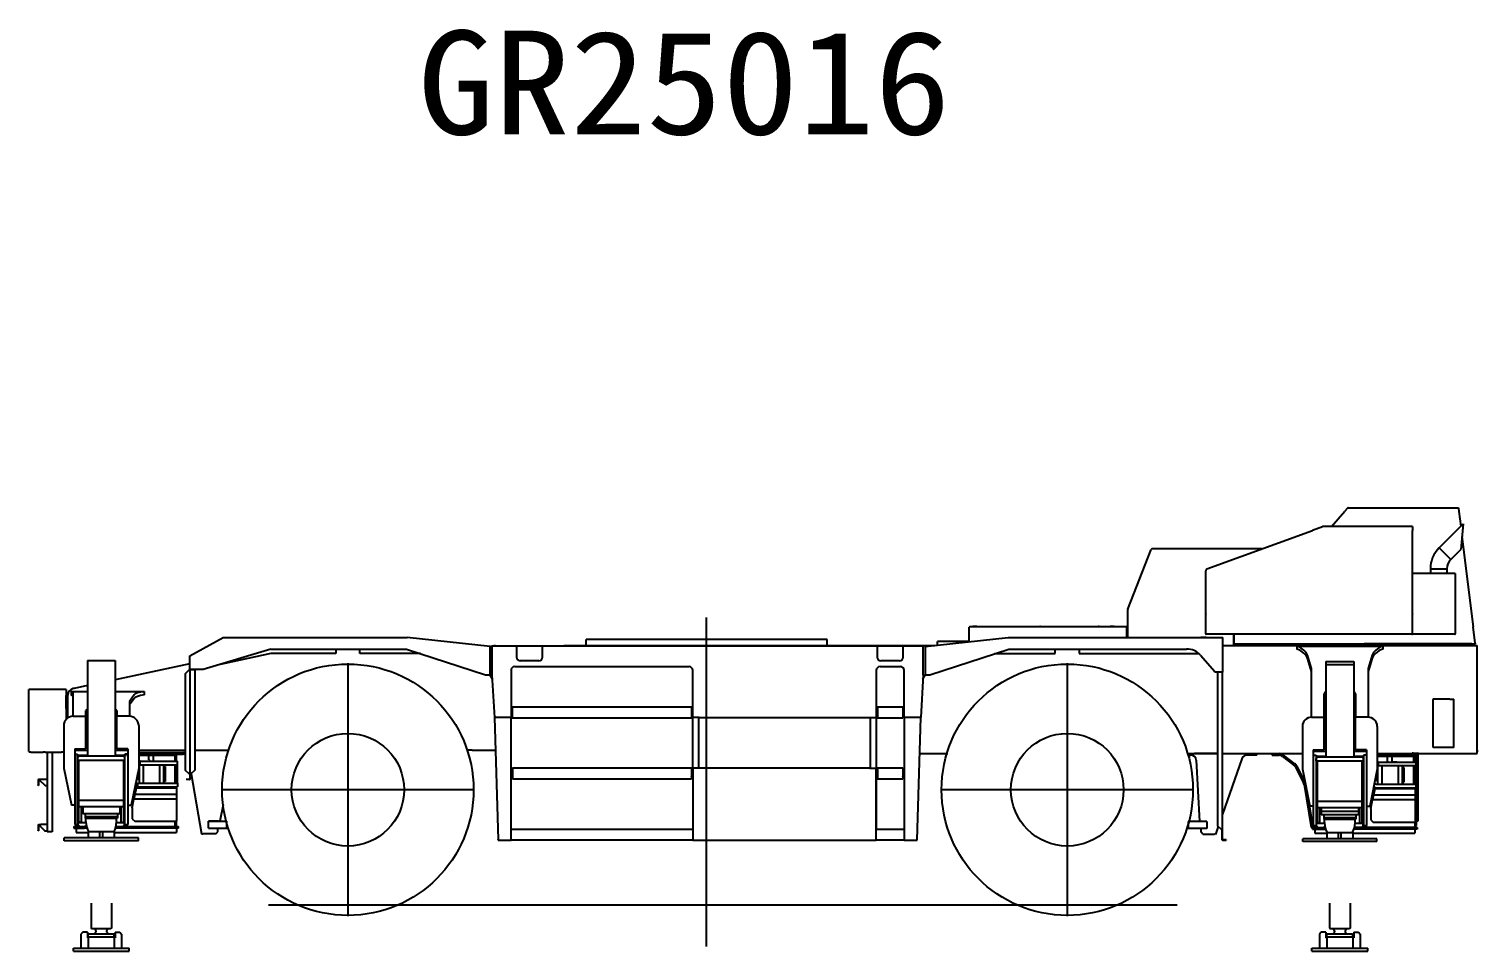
# Model space of a CAD drawing. Extents: x -31701 to 37626, y -27136 to 32271.
# Drawn here: x -28661 to -20851, y -27007 to -22034 of the extents above; entities that cross this region are included whole.
import ezdxf

# ---------------------------------------------------------------- set-up
doc = ezdxf.new("R2010")
doc.units = 0
doc.header["$PDMODE"] = 35
doc.layers.get('0').update_dxf_attribs({"linetype": 'CONTINUOUS'})

msp = doc.modelspace()

# ---------------------------------------------------------------- linework, layer by layer
at = {"color": 104, "linetype": 'Continuous'}
for p, q in [((-21636.63, -24717.31), (-21563.88, -24634.85)), ((-21549.65, -24618.73), (-21563.88, -24634.85)), ((-21546.44, -24617.51), (-21546.95, -24617.51)), ((-21545.82, -24617.51), (-21546.44, -24617.51)), ((-21546.44, -24617.51), (-20951.08, -24617.51)), ((-21545.82, -24617.51), (-20954.01, -24617.51)), ((-20954.01, -24617.51), (-20953.99, -24617.51)), ((-20951.08, -24617.51), (-20951.08, -24619.11)), ((-20951.08, -24619.11), (-20950.88, -24619.11)), ((-20950.88, -24619.11), (-20948.84, -24635.77)), ((-20948.84, -24635.77), (-20938.97, -24716.11)), ((-22307.28, -24946.51), (-21738.88, -24738.91)), ((-21683.85, -24718.81), (-21738.88, -24738.91)), ((-21683.85, -24718.81), (-21683.85, -24717.31)), ((-21198.85, -24717.31), (-21683.85, -24717.31)), ((-21198.85, -24717.31), (-21198.85, -24738.91)), ((-21198.85, -25295.91), (-21198.85, -24738.91)), ((-21055.77, -24832.91), (-20926.31, -24703.45)), ((-20926.31, -24703.45), (-20938.39, -24841.54)), ((-21055.77, -24832.91), (-20992.77, -24895.92)), ((-21055.77, -24832.91), (-20992.77, -24895.92)), ((-20932.22, -24771.07), (-20872.35, -25258.71)), ((-22734.2, -25162.87), (-22607.54, -24840.79)), ((-22011.58, -24838.51), (-22604.19, -24838.51)), ((-20992.77, -24895.92), (-20938.39, -24841.54)), ((-22313.85, -25188.27), (-22313.85, -24955.9)), ((-20968.85, -24970.71), (-21198.85, -24970.71)), ((-21102.3, -24945.24), (-21013.2, -24945.24)), ((-21102.3, -24945.24), (-21102.3, -24970.71)), ((-21102.3, -24945.24), (-21057.75, -24945.24)), ((-21057.75, -24945.24), (-21013.2, -24945.24)), ((-21013.2, -24945.24), (-21013.2, -24970.71)), ((-20968.85, -24970.71), (-20968.85, -24972.31)), ((-20968.85, -24972.31), (-20967.6, -24972.31)), ((-20967.25, -24972.31), (-20967.6, -24972.31)), ((-20967.25, -25295.31), (-20967.25, -24972.31)), ((-25005.85, -26982.46), (-25005.85, -25208.65)), ((-22734.45, -25258.98), (-22734.45, -25164.19)), ((-22313.85, -25188.27), (-22313.85, -25190.35)), ((-22313.85, -25238.4), (-22313.85, -25190.35)), ((-21198.85, -25188.27), (-21198.85, -25190.35)), ((-21198.85, -25238.4), (-21198.85, -25190.35)), ((-23589.45, -25338.72), (-23589.45, -25261.11)), ((-23585.85, -25257.51), (-22739.25, -25257.51)), ((-23558.85, -25257.51), (-23569.35, -25257.51)), ((-23548.35, -25257.51), (-23558.85, -25257.51)), ((-23204.45, -25257.51), (-23209.45, -25257.51)), ((-23204.45, -25257.51), (-22894.45, -25257.51)), ((-22889.45, -25257.51), (-22894.45, -25257.51)), ((-22818.85, -25257.51), (-22829.35, -25257.51)), ((-22808.35, -25257.51), (-22818.85, -25257.51)), ((-22739.25, -25315.81), (-22739.25, -25257.51)), ((-22739.25, -25269.11), (-22736.45, -25269.11)), ((-22734.45, -25315.81), (-22734.45, -25258.98)), ((-22313.85, -25238.4), (-22313.85, -25239.55)), ((-22313.85, -25295.91), (-22313.85, -25239.55)), ((-21201.85, -25298.91), (-22310.85, -25298.91)), ((-22162.85, -25349.11), (-22162.85, -25298.91)), ((-22162.85, -25298.91), (-22162.85, -25347.11)), ((-20970.85, -25298.91), (-21201.83, -25298.91)), ((-21198.85, -25238.4), (-21198.85, -25239.55)), ((-20970.85, -25298.91), (-20970.78, -25298.91)), ((-20872.35, -25258.71), (-20872.28, -25259.26)), ((-20861.49, -25347.11), (-20872.28, -25259.26)), ((-27793.15, -25414.65), (-27613.44, -25315.81)), ((-27356.85, -25378.11), (-27720.85, -25488.11)), ((-27613.44, -25315.81), (-26621.72, -25315.81)), ((-27356.85, -25378.11), (-26624.85, -25378.11)), ((-27005.85, -25378.11), (-27005.85, -25403.11)), ((-26875.85, -25403.11), (-26875.85, -25378.11)), ((-26624.85, -25378.11), (-26198.85, -25517.11)), ((-26173.85, -25364.79), (-26621.72, -25315.81)), ((-26173.72, -25364.81), (-26173.85, -25364.79)), ((-26173.85, -25517.11), (-26173.85, -25364.79)), ((-26173.72, -25364.81), (-26168.85, -25364.81)), ((-26168.85, -25363.21), (-26163.85, -25363.21)), ((-26168.85, -25363.21), (-26168.85, -25364.81)), ((-26163.85, -25365.21), (-26163.85, -25361.61)), ((-26163.85, -25361.61), (-23837.85, -25361.61)), ((-26163.85, -25365.21), (-26163.85, -25518.21)), ((-26143.85, -25361.61), (-26154.35, -25361.61)), ((-26082.85, -25360.11), (-26082.85, -25361.61)), ((-26082.85, -25360.11), (-25782.85, -25360.11)), ((-26030.85, -25365.21), (-26030.85, -25361.61)), ((-26030.85, -25365.21), (-26030.85, -25421.61)), ((-25890.85, -25361.61), (-25890.85, -25365.21)), ((-25890.85, -25421.61), (-25890.85, -25365.21)), ((-25782.85, -25361.61), (-25782.85, -25360.11)), ((-25775.85, -25361.61), (-25775.85, -25359.11)), ((-25775.85, -25359.11), (-23775.86, -25359.11)), ((-25663.85, -25361.61), (-25674.35, -25361.61)), ((-25653.35, -25361.61), (-25663.85, -25361.61)), ((-25655.85, -25359.11), (-25655.85, -25326.11)), ((-24355.85, -25326.11), (-25655.85, -25326.11)), ((-25169.85, -25361.61), (-25180.35, -25361.61)), ((-25002.49, -25359.11), (-25009.3, -25359.11)), ((-24701.85, -25361.61), (-24712.35, -25361.61)), ((-24691.35, -25361.61), (-24701.85, -25361.61)), ((-24355.85, -25359.11), (-24355.85, -25326.11)), ((-24085.85, -25365.21), (-24085.85, -25361.61)), ((-24085.85, -25365.21), (-24085.85, -25421.61)), ((-23945.85, -25361.61), (-23945.85, -25365.21)), ((-23945.85, -25421.61), (-23945.85, -25365.21)), ((-23857.85, -25361.61), (-23868.35, -25361.61)), ((-23847.35, -25361.61), (-23857.85, -25361.61)), ((-23837.85, -25361.61), (-23837.85, -25365.21)), ((-23837.85, -25518.21), (-23837.85, -25365.21)), ((-23827.97, -25364.81), (-23379.97, -25315.81)), ((-23827.97, -25364.81), (-23827.97, -25517.11)), ((-23802.97, -25517.11), (-23376.85, -25378.11)), ((-23760.85, -25357.47), (-23760.85, -25337.11)), ((-23589.45, -25337.11), (-23760.85, -25337.11)), ((-23589.45, -25337.11), (-23755.85, -25337.11)), ((-23379.97, -25315.81), (-22222.55, -25315.81)), ((-23376.85, -25378.11), (-22417.16, -25378.11)), ((-23125.85, -25403.11), (-23125.85, -25378.11)), ((-22995.85, -25378.11), (-22995.85, -25403.11)), ((-22311.85, -25315.81), (-22339.85, -25315.81)), ((-22222.55, -25503.11), (-22222.55, -25315.81)), ((-22222.55, -25359.11), (-20850.85, -25359.11)), ((-22162.85, -25350.71), (-22162.85, -25347.11)), ((-22162.85, -25359.11), (-22162.85, -25350.71)), ((-22162.85, -25350.71), (-20862.99, -25350.71)), ((-20879.62, -25350.71), (-21458.85, -25350.71)), ((-20879.62, -25350.71), (-20864.62, -25350.71)), ((-20879.62, -25359.11), (-20879.62, -25350.71)), ((-20864.62, -25350.71), (-20864.62, -25359.11)), ((-20861.49, -25347.11), (-20861.25, -25349.11)), ((-20861.25, -25349.11), (-20861.25, -25350.23)), ((-20850.85, -25373.11), (-20850.85, -25359.11)), ((-20850.85, -25375.11), (-20850.85, -25373.11)), ((-20850.85, -25923.33), (-20850.85, -25375.11)), ((-27793.15, -25458.48), (-28195.85, -25543.56)), ((-27793.15, -25491.11), (-27793.15, -25414.65)), ((-27356.15, -25403.11), (-27646.45, -25465.62)), ((-27005.85, -25403.11), (-27356.15, -25403.11)), ((-26940.85, -25455.11), (-26940.85, -26819.11)), ((-26548.23, -25403.11), (-26875.85, -25403.11)), ((-25910.85, -25441.61), (-26010.85, -25441.61)), ((-23965.85, -25441.61), (-24065.85, -25441.61)), ((-23453.49, -25403.11), (-23125.85, -25403.11)), ((-23060.85, -25455.11), (-23060.85, -26819.11)), ((-22995.85, -25403.11), (-22418.6, -25403.11)), ((-22418.6, -25403.11), (-22351.01, -25403.11)), ((-22341.98, -25412.17), (-22264.85, -25500.11)), ((-27817.45, -25511.11), (-27797.45, -25491.11)), ((-27817.45, -25511.11), (-27817.45, -26031.11)), ((-27793.15, -25491.11), (-27797.45, -25491.11)), ((-27720.85, -25488.11), (-27793.15, -25488.11)), ((-27792.45, -25492.71), (-27792.45, -26058.11)), ((-27765.85, -25490.41), (-27791.47, -25490.41)), ((-27765.85, -25490.41), (-27765.85, -26031.11)), ((-26198.85, -25517.11), (-26173.85, -25517.11)), ((-26174.37, -25517.11), (-26162.68, -25538.91)), ((-26163.85, -25518.21), (-26150.85, -25748.21)), ((-26060.85, -25493.21), (-26060.85, -25748.21)), ((-26040.85, -25473.21), (-25100.85, -25473.21)), ((-25080.85, -25746.21), (-25080.85, -25493.21)), ((-24090.85, -25493.19), (-24090.85, -25493.21)), ((-24090.85, -25493.21), (-24090.85, -25746.21)), ((-24070.85, -25473.21), (-23960.85, -25473.21)), ((-23940.85, -25748.21), (-23940.85, -25493.21)), ((-23837.85, -25518.21), (-23850.85, -25748.21)), ((-23839.01, -25538.79), (-23827.39, -25517.11)), ((-23827.97, -25517.11), (-23802.97, -25517.11)), ((-22264.85, -25502.41), (-22264.85, -25500.11)), ((-22264.85, -25502.41), (-22264.85, -25503.11)), ((-22254.85, -25503.11), (-22264.85, -25503.11)), ((-22249.85, -25503.11), (-22254.85, -25503.11)), ((-22249.85, -25503.11), (-22249.85, -26331.31)), ((-22222.55, -25503.11), (-22249.85, -25503.11)), ((-22223.25, -26354.71), (-22223.25, -25503.11)), ((-28660.75, -25597.71), (-28660.75, -25595.71)), ((-28652.11, -25595.71), (-28660.75, -25595.71)), ((-28660.75, -25930.51), (-28660.75, -25597.71)), ((-28586.51, -25595.71), (-28652.11, -25595.71)), ((-28573.55, -25595.71), (-28586.51, -25595.71)), ((-28484.35, -25595.71), (-28573.55, -25595.71)), ((-28481.36, -25595.71), (-28484.35, -25595.71)), ((-28481.19, -25595.71), (-28481.36, -25595.71)), ((-28479.28, -25595.71), (-28481.19, -25595.71)), ((-28460.75, -25595.71), (-28479.28, -25595.71)), ((-28460.75, -25595.71), (-28460.75, -25629.11)), ((-28416.85, -25590.25), (-28421.5, -25591.23)), ((-28345.85, -25575.25), (-28416.85, -25590.25)), ((-28460.75, -25634.11), (-28460.75, -25629.11)), ((-28460.75, -25694.11), (-28460.75, -25634.11)), ((-28460.75, -25699.11), (-28460.75, -25694.11)), ((-28450.85, -25749.68), (-28450.85, -25627.43)), ((-26053.85, -25695.21), (-26053.85, -25689.21)), ((-26053.85, -25689.21), (-25087.85, -25689.21)), ((-25087.85, -25695.21), (-25087.85, -25689.21)), ((-24083.85, -25695.21), (-24083.85, -25689.21)), ((-24083.85, -25689.21), (-23947.85, -25689.21)), ((-23947.85, -25695.21), (-23947.85, -25689.21)), ((-21087.45, -25908.51), (-21087.45, -25650.51)), ((-20997.45, -25648.51), (-21085.45, -25648.51)), ((-20997.45, -25648.51), (-20989.29, -25648.51)), ((-20989.29, -25648.51), (-20975.85, -25648.51)), ((-20975.85, -25650.51), (-20975.85, -25648.51)), ((-20975.85, -25906.51), (-20975.85, -25650.51)), ((-28460.75, -25699.11), (-28460.75, -25758.49)), ((-26150.85, -25748.21), (-26130.96, -26406.31)), ((-26060.85, -25748.21), (-26150.85, -25748.21)), ((-26060.85, -25748.21), (-26150.85, -25748.21)), ((-26060.85, -26406.31), (-26060.85, -25748.21)), ((-26053.85, -25695.21), (-26053.85, -25734.21)), ((-26053.85, -25735.23), (-26053.85, -25734.21)), ((-26053.85, -25735.23), (-26053.85, -25748.76)), ((-26053.85, -25748.76), (-25087.85, -25748.76)), ((-25087.85, -25695.21), (-25087.85, -25734.21)), ((-25087.85, -25735.23), (-25087.85, -25734.21)), ((-25087.85, -25735.23), (-25087.85, -25748.76)), ((-25080.85, -25746.21), (-25080.85, -25748.21)), ((-25046.85, -25748.21), (-25080.85, -25748.21)), ((-25080.65, -26020.81), (-25080.65, -25748.21)), ((-25047.45, -26020.81), (-25047.45, -25748.21)), ((-25046.85, -25748.21), (-25046.85, -25749.81)), ((-24124.85, -25749.81), (-25046.85, -25749.81)), ((-24124.85, -25748.21), (-24124.85, -25749.81)), ((-24124.85, -25748.21), (-24090.85, -25748.21)), ((-24124.05, -25748.21), (-24124.05, -26020.81)), ((-24090.85, -25748.21), (-24090.85, -25746.21)), ((-24090.85, -25748.21), (-24090.85, -26349.21)), ((-24083.85, -25695.21), (-24083.85, -25734.21)), ((-24083.85, -25735.23), (-24083.85, -25734.21)), ((-24083.85, -25735.23), (-24083.85, -25748.76)), ((-24083.85, -25748.76), (-23947.85, -25748.76)), ((-23947.85, -25695.21), (-23947.85, -25734.21)), ((-23947.85, -25735.23), (-23947.85, -25748.76)), ((-23940.85, -25748.21), (-23940.85, -26406.71)), ((-23850.85, -25748.21), (-23940.85, -25748.21)), ((-23850.85, -25748.21), (-23940.85, -25748.21)), ((-23870.75, -26406.71), (-23850.85, -25748.21)), ((-28068.85, -25923.11), (-27817.45, -25923.11)), ((-27765.85, -25923.11), (-27584.19, -25923.11)), ((-26270.85, -25923.11), (-26297.51, -25923.11)), ((-26270.85, -25923.11), (-26145.56, -25923.11)), ((-26060.65, -25892.3), (-26060.65, -25879.36)), ((-26060.65, -25896.86), (-26060.65, -25892.3)), ((-20997.45, -25908.51), (-21087.45, -25908.51)), ((-20989.29, -25908.51), (-20997.45, -25908.51)), ((-20975.85, -25908.51), (-20989.29, -25908.51)), ((-20975.85, -25908.51), (-20975.85, -25906.51)), ((-20850.85, -25942.11), (-20850.85, -25923.11)), ((-20850.85, -25923.33), (-20850.85, -25933.11)), ((-28649.95, -25934.11), (-28657.15, -25934.11)), ((-28649.95, -25934.11), (-28584.35, -25934.11)), ((-28573.55, -25934.11), (-28584.35, -25934.11)), ((-28573.55, -25934.11), (-28484.59, -25934.11)), ((-28563.05, -25934.11), (-28563.05, -26364.11)), ((-28535.85, -25934.11), (-28535.85, -26364.11)), ((-28482.35, -25934.11), (-28484.59, -25934.11)), ((-28472.85, -25934.11), (-28482.35, -25934.11)), ((-27853.85, -25937.11), (-27818.53, -25937.11)), ((-27853.85, -25945.11), (-27837.85, -25945.11)), ((-27837.85, -25945.11), (-27829.88, -25945.11)), ((-23856.71, -25942.11), (-23735.85, -25942.11)), ((-23735.85, -25942.11), (-23705.85, -25942.11)), ((-22411.5, -25942.11), (-22249.85, -25942.11)), ((-22409.15, -25950.11), (-22398.89, -25950.11)), ((-22398.89, -25950.11), (-22394.87, -25950.11)), ((-22249.85, -25942.17), (-22373.87, -25942.17)), ((-22364.91, -25978.47), (-22346.9, -26308.17)), ((-22223.25, -25942.11), (-21792.85, -25942.11)), ((-22120.13, -25970.31), (-22223.25, -26268.66)), ((-22083.85, -25950.11), (-22091.78, -25950.11)), ((-22038.85, -25950.11), (-22083.85, -25950.11)), ((-22038.85, -25950.11), (-22038.85, -25942.11)), ((-21388.85, -25942.11), (-20850.85, -25942.11)), ((-28599.25, -26082.11), (-28606.45, -26082.11)), ((-28606.45, -26084.41), (-28604.45, -26084.41)), ((-28602.2, -26086.65), (-28604.45, -26084.41)), ((-28596.75, -26079.61), (-28563.05, -26079.61)), ((-27794.45, -26052.64), (-27817.45, -26031.11)), ((-27812.45, -26081.11), (-27812.45, -26082.71)), ((-27794.45, -26081.11), (-27812.45, -26081.11)), ((-27794.45, -26082.71), (-27812.45, -26082.71)), ((-27794.45, -26052.64), (-27792.45, -26054.51)), ((-27792.45, -26058.11), (-27792.45, -26079.11)), ((-27788.85, -26052.64), (-27790.85, -26054.51)), ((-27790.85, -26054.51), (-27790.85, -26055.11)), ((-27790.85, -26055.11), (-27790.85, -26079.11)), ((-27765.85, -26031.11), (-27788.85, -26052.64)), ((-27786.51, -26050.45), (-27730.73, -26375.46)), ((-26053.65, -26025.21), (-26053.65, -26019.21)), ((-26053.65, -26019.21), (-25087.65, -26019.21)), ((-26053.65, -26025.21), (-26053.65, -26064.21)), ((-26053.65, -26065.23), (-26053.65, -26064.21)), ((-26053.65, -26065.23), (-26053.65, -26078.76)), ((-26053.65, -26078.76), (-25087.65, -26078.76)), ((-25087.65, -26025.21), (-25087.65, -26019.21)), ((-25087.65, -26025.21), (-25087.65, -26064.21)), ((-25087.65, -26065.23), (-25087.65, -26064.21)), ((-25087.65, -26065.23), (-25087.65, -26078.76)), ((-25080.65, -26022.81), (-25080.65, -26020.81)), ((-25046.65, -26020.81), (-25080.65, -26020.81)), ((-25080.65, -26022.81), (-25080.65, -26406.21)), ((-25046.65, -26020.81), (-25046.65, -26019.21)), ((-25046.65, -26019.21), (-24124.85, -26019.21)), ((-24124.85, -26019.21), (-24124.85, -26020.81)), ((-24124.85, -26020.81), (-24090.85, -26020.81)), ((-24090.85, -26020.81), (-24090.85, -26022.81)), ((-24090.85, -26026.71), (-24090.85, -26022.21)), ((-24090.85, -26406.21), (-24090.85, -26022.81)), ((-24090.85, -26026.71), (-24090.85, -26031.71)), ((-24090.85, -26031.71), (-24090.85, -26052.21)), ((-24083.85, -26025.21), (-24083.85, -26019.21)), ((-24083.85, -26019.21), (-23947.85, -26019.21)), ((-24083.85, -26025.21), (-24083.85, -26064.21)), ((-24083.85, -26065.23), (-24083.85, -26064.21)), ((-24083.85, -26065.23), (-24083.85, -26078.76)), ((-24083.85, -26078.76), (-23947.85, -26078.76)), ((-23947.85, -26025.21), (-23947.85, -26019.21)), ((-23947.85, -26025.21), (-23947.85, -26064.21)), ((-23947.85, -26065.23), (-23947.85, -26064.21)), ((-23947.85, -26065.23), (-23947.85, -26078.76)), ((-28611.75, -26087.41), (-28611.75, -26111.48)), ((-28611.75, -26114.41), (-28611.75, -26111.48)), ((-28609.45, -26114.41), (-28611.75, -26114.41)), ((-28609.45, -26087.41), (-28609.45, -26111.48)), ((-28609.45, -26111.48), (-28609.45, -26114.41)), ((-28601.45, -26087.41), (-28602.2, -26086.65)), ((-28601.45, -26087.41), (-28577.38, -26111.48)), ((-28570.31, -26114.41), (-28563.05, -26114.41)), ((-26258.85, -26137.11), (-27622.85, -26137.11)), ((-22378.85, -26137.11), (-23742.85, -26137.11)), ((-27614, -26218.04), (-27631.05, -26306.15)), ((-26060.65, -26242.3), (-26060.65, -26229.36)), ((-27692.84, -26306.15), (-27592.84, -26306.15)), ((-27692.84, -26344.15), (-27692.84, -26306.15)), ((-27638.84, -26306.15), (-27692.84, -26306.15)), ((-27638.84, -26306.15), (-27638.56, -26304.69)), ((-27592.84, -26344.15), (-27592.84, -26306.15)), ((-26060.65, -26246.86), (-26060.65, -26242.3)), ((-22408.87, -26308.17), (-22408.87, -26346.17)), ((-22308.87, -26308.17), (-22408.87, -26308.17)), ((-22338.89, -26308.11), (-22340.01, -26308.17)), ((-22308.87, -26308.17), (-22338.87, -26308.17)), ((-22308.87, -26308.17), (-22308.87, -26346.17)), ((-22308.87, -26308.17), (-22308.87, -26346.17)), ((-28611.75, -26332.41), (-28611.75, -26356.48)), ((-28611.75, -26359.41), (-28611.75, -26356.48)), ((-28609.45, -26359.41), (-28611.75, -26359.41)), ((-28609.45, -26332.41), (-28609.45, -26356.48)), ((-28609.45, -26356.48), (-28609.45, -26359.41)), ((-28599.25, -26327.11), (-28606.45, -26327.11)), ((-28606.45, -26329.41), (-28604.45, -26329.41)), ((-28602.2, -26331.65), (-28604.45, -26329.41)), ((-28601.45, -26332.41), (-28602.2, -26331.65)), ((-28601.45, -26332.41), (-28577.38, -26356.48)), ((-28579.45, -26324.61), (-28596.75, -26324.61)), ((-28563.05, -26324.61), (-28579.45, -26324.61)), ((-28570.31, -26359.41), (-28563.05, -26359.41)), ((-28563.05, -26327.11), (-28563.12, -26327.11)), ((-28563.05, -26329.41), (-28563.12, -26329.41)), ((-28535.85, -26364.11), (-28563.05, -26364.11)), ((-27730.73, -26375.46), (-27722.85, -26374.11)), ((-27652.84, -26374.15), (-27722.84, -26374.15)), ((-27692.84, -26344.15), (-27592.84, -26344.15)), ((-27652.84, -26374.15), (-27642.84, -26364.15)), ((-27642.84, -26364.15), (-27642.84, -26344.15)), ((-26060.65, -26349.21), (-26060.85, -26349.21)), ((-26060.65, -26349.21), (-25080.65, -26349.21)), ((-24090.85, -26349.21), (-23940.85, -26349.21)), ((-22308.87, -26346.17), (-22408.87, -26346.17)), ((-22338.87, -26366.17), (-22338.87, -26346.17)), ((-22328.87, -26376.17), (-22338.87, -26366.17)), ((-22328.87, -26376.17), (-22268.87, -26376.17)), ((-22268.85, -26376.11), (-22268.87, -26376.17)), ((-22261.29, -26378.72), (-22268.85, -26376.11)), ((-22246.23, -26335.16), (-22261.29, -26378.72)), ((-22249.85, -26331.77), (-22249.85, -26331.31)), ((-22224.85, -26354.71), (-22249.85, -26331.31)), ((-22224.85, -26355.21), (-22249.85, -26331.77)), ((-22223.25, -26354.71), (-22224.85, -26354.71)), ((-22224.85, -26409.71), (-22224.85, -26354.71)), ((-22223.25, -26408.11), (-22223.25, -26354.71)), ((-26130.87, -26409.3), (-26130.96, -26406.31)), ((-26130.85, -26409.3), (-26130.87, -26409.3)), ((-26130.85, -26409.3), (-26130.85, -26409.91)), ((-26130.85, -26409.91), (-26060.85, -26409.91)), ((-26060.85, -26406.31), (-26060.85, -26409.91)), ((-26060.85, -26407.81), (-25080.65, -26407.81)), ((-25080.65, -26409.81), (-25080.65, -26406.21)), ((-25080.65, -26409.81), (-24090.85, -26409.81)), ((-24090.85, -26406.21), (-24090.85, -26409.81)), ((-24090.85, -26407.81), (-23940.85, -26407.81)), ((-23940.85, -26409.91), (-23940.85, -26406.71)), ((-23940.85, -26409.91), (-23870.85, -26409.91)), ((-23870.85, -26409.48), (-23870.84, -26409.48)), ((-23870.85, -26409.91), (-23870.85, -26409.48)), ((-23870.84, -26409.48), (-23870.75, -26406.71)), ((-22223.25, -26409.71), (-22224.85, -26409.71)), ((-22203.25, -26408.11), (-22223.25, -26408.11)), ((-22223.25, -26409.71), (-22223.25, -26408.11)), ((-22223.25, -26409.71), (-22203.25, -26409.71)), ((-22203.25, -26408.11), (-22203.25, -26409.71)), ((-27369.1, -26758.11), (-22467.89, -26758.11))]:
    msp.add_line(p, q, dxfattribs=at)
at = {"color": 251, "linetype": 'Continuous'}
for p, q in [((-21822.85, -25362.27), (-21358.85, -25362.27)), ((-21822.85, -25362.27), (-21822.85, -25378.45)), ((-21358.85, -25362.27), (-21358.85, -25378.45)), ((-28345.85, -25440.11), (-28345.85, -25955.11)), ((-28345.85, -25440.11), (-28195.85, -25440.11)), ((-28195.85, -25440.11), (-28195.85, -25955.11)), ((-21742.85, -25482.78), (-21765.35, -25412.04)), ((-21742.85, -25498.96), (-21765.35, -25428.23)), ((-21665.85, -25445.11), (-21515.85, -25445.11)), ((-21665.85, -25445.11), (-21665.85, -25960.11)), ((-21515.85, -25445.11), (-21515.85, -25960.11)), ((-21416.35, -25412.04), (-21438.85, -25482.78)), ((-21416.35, -25428.23), (-21438.85, -25498.96)), ((-21742.85, -25746.11), (-21742.85, -25482.78)), ((-21665.85, -25462.11), (-21515.85, -25462.11)), ((-21438.85, -25482.78), (-21438.85, -25746.11)), ((-28432.85, -25608.6), (-28432.85, -25606.61)), ((-28432.85, -25606.61), (-28427.85, -25606.61)), ((-28432.85, -25608.6), (-28432.85, -25627.22)), ((-28427.85, -25606.61), (-28345.85, -25606.61)), ((-28422.85, -25652.41), (-28422.85, -25614.57)), ((-28195.85, -25606.61), (-28038.85, -25606.61)), ((-28038.85, -25606.61), (-28038.85, -25625.23)), ((-28422.85, -25741.11), (-28422.85, -25652.41)), ((-28094.02, -25625.77), (-28118.85, -25660.38)), ((-28094.02, -25644.39), (-28118.85, -25679)), ((-28118.85, -25660.38), (-28118.85, -25741.11)), ((-21674.85, -25746.11), (-21674.85, -25620.53)), ((-21506.85, -25620.53), (-21506.85, -25746.11)), ((-28422.85, -25741.11), (-28354.85, -25741.11)), ((-28354.85, -25741.11), (-28354.85, -25710.5)), ((-28354.85, -25916.11), (-28354.85, -25741.11)), ((-28186.85, -25710.5), (-28186.85, -25741.11)), ((-28118.85, -25741.11), (-28186.85, -25741.11)), ((-28186.85, -25916.11), (-28186.85, -25741.11)), ((-21742.85, -25746.11), (-21674.85, -25746.11)), ((-21674.85, -25921.11), (-21674.85, -25746.11)), ((-21438.85, -25746.11), (-21506.85, -25746.11)), ((-21506.85, -25921.11), (-21506.85, -25746.11)), ((-28472.85, -25791.11), (-28472.85, -26021.11)), ((-28068.85, -25791.11), (-28068.85, -26021.11)), ((-21792.85, -25796.11), (-21792.85, -26026.11)), ((-21388.85, -25796.11), (-21388.85, -26026.11)), ((-28413.85, -25916.11), (-28354.85, -25916.11)), ((-28413.85, -25916.11), (-28413.85, -26236.11)), ((-28413.85, -25924.11), (-28345.85, -25924.11)), ((-28195.85, -25924.11), (-28127.85, -25924.11)), ((-28127.85, -25916.11), (-28186.85, -25916.11)), ((-28127.85, -25916.11), (-28127.85, -26221.11)), ((-21733.85, -25921.11), (-21674.85, -25921.11)), ((-21733.85, -25921.11), (-21733.85, -26241.11)), ((-21447.85, -25921.11), (-21506.85, -25921.11)), ((-21447.85, -25921.11), (-21447.85, -26226.11)), ((-28413.85, -25946.11), (-28398.85, -25946.11)), ((-28398.85, -26335.11), (-28398.85, -25946.11)), ((-28345.85, -25952.11), (-28398.85, -25952.11)), ((-28397.85, -25964.11), (-28388.85, -25955.11)), ((-28397.85, -25977.11), (-28397.85, -25964.11)), ((-28397.85, -25977.11), (-28143.85, -25977.11)), ((-28391.85, -26227.11), (-28391.85, -25977.11)), ((-28388.85, -25955.11), (-28152.85, -25955.11)), ((-28142.85, -25952.11), (-28195.85, -25952.11)), ((-28153.85, -25952.11), (-28153.85, -25955.11)), ((-28143.85, -25964.11), (-28152.85, -25955.11)), ((-28149.85, -26227.11), (-28149.85, -25977.11)), ((-28143.85, -25952.11), (-28143.85, -25956.11)), ((-28142.85, -25956.11), (-28143.85, -25956.11)), ((-28143.85, -26315.11), (-28143.85, -25956.11)), ((-28143.85, -25977.11), (-28143.85, -25964.11)), ((-28127.85, -25946.11), (-28142.85, -25946.11)), ((-28142.85, -26335.11), (-28142.85, -25946.11)), ((-28128.85, -25956.11), (-28128.85, -25946.11)), ((-28127.85, -25952.11), (-28128.85, -25952.11)), ((-28068.85, -25937.11), (-27853.85, -25937.11)), ((-28068.85, -25946.11), (-27853.85, -25946.11)), ((-27872.85, -25952.11), (-28068.85, -25952.11)), ((-28061.85, -25983.11), (-28068.85, -25983.11)), ((-28068.85, -26002.11), (-27859.85, -26002.11)), ((-28066.85, -26002.11), (-28066.85, -26102.11)), ((-28061.85, -25983.11), (-27859.85, -25983.11)), ((-28061.85, -26002.11), (-28061.85, -25983.11)), ((-28044.85, -26002.11), (-28044.85, -26102.11)), ((-28013.35, -25975.44), (-28013.35, -25952.11)), ((-28008.85, -25983.11), (-28012.35, -25978.44)), ((-27992.85, -25983.11), (-27989.35, -25978.44)), ((-27988.35, -25975.44), (-27988.35, -25952.11)), ((-27956.85, -26002.11), (-27956.85, -26102.11)), ((-27934.85, -26002.11), (-27934.85, -26102.11)), ((-27872.85, -25983.11), (-27872.85, -25946.11)), ((-27872.85, -26102.11), (-27872.85, -26002.11)), ((-27865.85, -25983.11), (-27865.85, -25946.11)), ((-27865.85, -26102.11), (-27865.85, -26002.11)), ((-27859.85, -26002.11), (-27859.85, -25983.11)), ((-27859.85, -26102.11), (-27859.85, -26002.11)), ((-27853.85, -25938.8), (-27853.85, -25937.11)), ((-27853.85, -25946.11), (-27853.85, -25938.8)), ((-27818.53, -25937.11), (-27817.45, -25937.11)), ((-21955.85, -25942.11), (-21918.82, -25942.11)), ((-21955.85, -25951.11), (-21955.85, -25942.11)), ((-21955.85, -25951.11), (-21918.85, -25951.11)), ((-21900.85, -25957.11), (-21838.61, -26003.78)), ((-21833.21, -25996.58), (-21895.45, -25949.91)), ((-21733.85, -25929.11), (-21665.85, -25929.11)), ((-21733.85, -25951.11), (-21718.85, -25951.11)), ((-21718.85, -25951.11), (-21718.85, -26340.11)), ((-21665.85, -25957.11), (-21718.85, -25957.11)), ((-21717.85, -25969.11), (-21708.85, -25960.11)), ((-21717.85, -25982.11), (-21717.85, -25969.11)), ((-21717.85, -25982.11), (-21463.85, -25982.11)), ((-21711.85, -26232.11), (-21711.85, -25982.11)), ((-21708.85, -25960.11), (-21472.85, -25960.11)), ((-21515.85, -25929.11), (-21447.85, -25929.11)), ((-21462.85, -25957.11), (-21515.85, -25957.11)), ((-21463.85, -25969.11), (-21472.85, -25960.11)), ((-21469.85, -26232.11), (-21469.85, -25982.11)), ((-21463.85, -25957.11), (-21463.85, -25961.11)), ((-21463.85, -26320.11), (-21463.85, -25961.11)), ((-21463.85, -25982.11), (-21463.85, -25969.11)), ((-21462.85, -25951.11), (-21462.85, -26340.11)), ((-21447.85, -25951.11), (-21462.85, -25951.11)), ((-21345.85, -25951.11), (-21388.85, -25951.11)), ((-21192.85, -25957.11), (-21388.85, -25957.11)), ((-21381.85, -25988.11), (-21388.85, -25988.11)), ((-21381.85, -26007.11), (-21381.85, -25988.11)), ((-21381.85, -25988.11), (-21179.85, -25988.11)), ((-21358.65, -25988.11), (-21339.05, -25988.11)), ((-21179.85, -25951.11), (-21345.85, -25951.11)), ((-21333.35, -25982.44), (-21333.35, -25957.11)), ((-21330.35, -25988.11), (-21332.35, -25985.44)), ((-21311.35, -25988.11), (-21309.35, -25985.44)), ((-21308.35, -25982.44), (-21308.35, -25957.11)), ((-21283.05, -25988.11), (-21302.65, -25988.11)), ((-21194.85, -25939.81), (-21199.85, -25939.81)), ((-21199.85, -25942.11), (-21199.85, -25939.81)), ((-21194.85, -25942.11), (-21199.85, -25942.11)), ((-21194.85, -25939.81), (-21172.15, -25939.81)), ((-21194.85, -25942.11), (-21172.15, -25942.11)), ((-21192.85, -25951.11), (-21192.85, -25988.11)), ((-21185.85, -25951.11), (-21185.85, -25988.11)), ((-21185.85, -25959.61), (-21179.85, -25959.61)), ((-21185.85, -25984.61), (-21179.85, -25984.61)), ((-21170.85, -25947.11), (-21179.85, -25947.11)), ((-21179.85, -26277.11), (-21179.85, -25947.11)), ((-21170.85, -26277.11), (-21170.85, -25947.11)), ((-21169.85, -25951.11), (-21170.85, -25951.11)), ((-21170.85, -25984.61), (-21169.85, -25984.61)), ((-21169.85, -25944.41), (-21169.85, -26299.81)), ((-21167.55, -26299.81), (-21167.55, -25944.41)), ((-28472.85, -26021.11), (-28431.85, -26221.11)), ((-28068.85, -26021.11), (-28109.85, -26221.11)), ((-28075.85, -26055.25), (-28075.85, -26082.11)), ((-28066.85, -26082.11), (-28075.85, -26082.11)), ((-27934.85, -26012.11), (-27925.85, -26012.11)), ((-27925.85, -26012.11), (-27925.85, -26092.11)), ((-21829.78, -26014.37), (-21786.51, -26100.91)), ((-21778.26, -26097.29), (-21821.73, -26010.34)), ((-21792.85, -26026.11), (-21751.85, -26226.11)), ((-21388.85, -26026.11), (-21429.85, -26226.11)), ((-21395.85, -26060.25), (-21395.85, -26087.11)), ((-21388.85, -26007.11), (-21179.85, -26007.11)), ((-21386.85, -26007.11), (-21386.85, -26107.11)), ((-21364.85, -26007.11), (-21364.85, -26107.11)), ((-21276.85, -26007.11), (-21276.85, -26107.11)), ((-21254.85, -26007.11), (-21254.85, -26107.11)), ((-21254.85, -26017.11), (-21245.85, -26017.11)), ((-21245.85, -26017.11), (-21245.85, -26097.11)), ((-21192.85, -26007.11), (-21192.85, -26107.11)), ((-21185.85, -26107.11), (-21185.85, -26007.11)), ((-28089.59, -26162.11), (-28094.54, -26187.11)), ((-28082.85, -26128.11), (-28089.59, -26162.11)), ((-27864.85, -26162.11), (-28089.59, -26162.11)), ((-28089.35, -26121.11), (-27859.85, -26121.11)), ((-28085.45, -26102.11), (-27859.85, -26102.11)), ((-28082.85, -26102.11), (-28082.85, -26121.11)), ((-27864.85, -26128.11), (-28082.85, -26128.11)), ((-28075.85, -26102.11), (-28075.85, -26121.11)), ((-28065.85, -26128.11), (-28065.85, -26121.11)), ((-28033.85, -26121.11), (-28033.85, -26128.11)), ((-27945.85, -26128.11), (-27945.85, -26121.11)), ((-27934.85, -26092.11), (-27925.85, -26092.11)), ((-27913.85, -26121.11), (-27913.85, -26128.11)), ((-27872.85, -26128.11), (-27872.85, -26121.11)), ((-27865.85, -26128.11), (-27865.85, -26121.11)), ((-27864.85, -26128.11), (-27864.85, -26162.11)), ((-27864.85, -26162.11), (-27864.85, -26187.11)), ((-27859.85, -26102.11), (-27859.85, -26121.11)), ((-21783.76, -26109.36), (-21744.72, -26341.6)), ((-21769.38, -26140.57), (-21735.85, -26340.11)), ((-21402.85, -26133.11), (-21409.59, -26167.11)), ((-21409.35, -26126.11), (-21402.85, -26126.11)), ((-21402.85, -26107.11), (-21405.45, -26107.11)), ((-21395.85, -26107.11), (-21402.85, -26107.11)), ((-21395.85, -26126.11), (-21402.85, -26126.11)), ((-21184.85, -26133.11), (-21402.85, -26133.11)), ((-21386.85, -26087.11), (-21395.85, -26087.11)), ((-21395.85, -26107.11), (-21179.85, -26107.11)), ((-21395.85, -26126.11), (-21179.85, -26126.11)), ((-21385.85, -26133.11), (-21385.85, -26126.11)), ((-21353.85, -26126.11), (-21353.85, -26133.11)), ((-21265.85, -26133.11), (-21265.85, -26126.11)), ((-21254.85, -26097.11), (-21245.85, -26097.11)), ((-21233.85, -26126.11), (-21233.85, -26133.11)), ((-21192.85, -26126.11), (-21192.85, -26133.11)), ((-21185.85, -26126.11), (-21185.85, -26133.11)), ((-21184.85, -26133.11), (-21184.85, -26167.11)), ((-28413.85, -26221.11), (-28431.85, -26221.11)), ((-28413.85, -26236.11), (-28413.85, -26325.11)), ((-28391.85, -26193.11), (-28149.85, -26193.11)), ((-28391.85, -26227.11), (-28149.85, -26227.11)), ((-28391.85, -26306.11), (-28391.85, -26227.11)), ((-28377.85, -26313.11), (-28377.85, -26227.11)), ((-28370.85, -26227.11), (-28370.85, -26267.11)), ((-28170.85, -26227.11), (-28170.85, -26267.11)), ((-28163.85, -26313.11), (-28163.85, -26227.11)), ((-28143.85, -26221.11), (-28149.85, -26221.11)), ((-28149.85, -26306.11), (-28149.85, -26227.11)), ((-28127.85, -26221.11), (-28127.85, -26236.11)), ((-28127.85, -26221.11), (-28109.85, -26221.11)), ((-28127.85, -26236.11), (-28127.85, -26325.11)), ((-28103.85, -26234.11), (-28094.54, -26187.11)), ((-28103.85, -26234.11), (-28103.85, -26294.11)), ((-27864.85, -26187.11), (-28094.54, -26187.11)), ((-27864.85, -26187.11), (-27864.85, -26304.11)), ((-21733.85, -26226.11), (-21751.85, -26226.11)), ((-21733.85, -26241.11), (-21733.85, -26330.11)), ((-21711.85, -26198.11), (-21469.85, -26198.11)), ((-21711.85, -26311.11), (-21711.85, -26232.11)), ((-21711.85, -26232.11), (-21469.85, -26232.11)), ((-21697.85, -26318.11), (-21697.85, -26232.11)), ((-21690.85, -26232.11), (-21690.85, -26272.11)), ((-21490.85, -26232.11), (-21490.85, -26272.11)), ((-21483.85, -26318.11), (-21483.85, -26232.11)), ((-21469.85, -26311.11), (-21469.85, -26232.11)), ((-21447.85, -26226.11), (-21447.85, -26241.11)), ((-21447.85, -26226.11), (-21429.85, -26226.11)), ((-21447.85, -26241.11), (-21447.85, -26330.11)), ((-21423.85, -26239.11), (-21414.54, -26192.11)), ((-21423.85, -26239.11), (-21423.85, -26299.11)), ((-21409.59, -26167.11), (-21414.54, -26192.11)), ((-21184.85, -26192.11), (-21414.54, -26192.11)), ((-21184.85, -26167.11), (-21409.59, -26167.11)), ((-21184.85, -26167.11), (-21184.85, -26192.11)), ((-21184.85, -26192.11), (-21184.85, -26309.11)), ((-28398.85, -26309.11), (-28388.85, -26309.11)), ((-28395.85, -26326.11), (-28395.85, -26313.11)), ((-28395.85, -26313.11), (-28353.2, -26313.11)), ((-28391.85, -26306.11), (-28384.85, -26313.11)), ((-28170.85, -26267.11), (-28370.85, -26267.11)), ((-28357.85, -26267.11), (-28357.85, -26290.11)), ((-28357.85, -26281.11), (-28183.85, -26281.11)), ((-28357.85, -26290.11), (-28183.85, -26290.11)), ((-28353.35, -26308.11), (-28353.35, -26290.11)), ((-28353.35, -26308.11), (-28353.24, -26312.07)), ((-28188.5, -26313.11), (-28145.85, -26313.11)), ((-28188.35, -26308.11), (-28188.46, -26312.07)), ((-28188.35, -26308.11), (-28188.35, -26290.11)), ((-28183.85, -26267.11), (-28183.85, -26290.11)), ((-28149.85, -26306.11), (-28156.85, -26313.11)), ((-28145.85, -26326.11), (-28145.85, -26313.11)), ((-28143.85, -26325.11), (-28143.85, -26315.11)), ((-28103.85, -26294.11), (-28088.85, -26309.11)), ((-27869.85, -26309.11), (-28088.85, -26309.11)), ((-27872.85, -26335.11), (-27872.85, -26309.11)), ((-27869.85, -26309.11), (-27864.85, -26304.11)), ((-27865.85, -26335.11), (-27865.85, -26305.11)), ((-21715.85, -26318.11), (-21673.2, -26318.11)), ((-21715.85, -26331.11), (-21715.85, -26318.11)), ((-21711.85, -26311.11), (-21704.85, -26318.11)), ((-21490.85, -26254.11), (-21690.85, -26254.11)), ((-21490.85, -26272.11), (-21690.85, -26272.11)), ((-21677.85, -26272.11), (-21677.85, -26295.11)), ((-21677.85, -26286.11), (-21503.85, -26286.11)), ((-21677.85, -26295.11), (-21503.85, -26295.11)), ((-21673.35, -26313.11), (-21673.35, -26295.11)), ((-21673.35, -26313.11), (-21673.24, -26317.07)), ((-21508.5, -26318.11), (-21465.85, -26318.11)), ((-21508.35, -26313.11), (-21508.46, -26317.07)), ((-21508.35, -26313.11), (-21508.35, -26295.11)), ((-21503.85, -26272.11), (-21503.85, -26295.11)), ((-21469.85, -26311.11), (-21476.85, -26318.11)), ((-21465.85, -26331.11), (-21465.85, -26318.11)), ((-21423.85, -26299.11), (-21408.85, -26314.11)), ((-21189.85, -26314.11), (-21408.85, -26314.11)), ((-21189.85, -26314.11), (-21184.85, -26309.11)), ((-21185.85, -26310.11), (-21185.85, -26340.11)), ((-21184.85, -26284.61), (-21169.85, -26284.61)), ((-21170.85, -26277.11), (-21179.85, -26277.11)), ((-21174.85, -26302.11), (-21179.85, -26302.11)), ((-21179.85, -26302.11), (-21179.85, -26304.41)), ((-21174.85, -26304.41), (-21179.85, -26304.41)), ((-21177.85, -26302.11), (-21177.85, -26284.61)), ((-21177.85, -26320.11), (-21177.85, -26304.41)), ((-21174.85, -26302.11), (-21172.15, -26302.11)), ((-21174.85, -26304.41), (-21172.15, -26304.41)), ((-28070.85, -26396.11), (-28470.85, -26396.11)), ((-28417.85, -26335.11), (-28417.85, -26345.11)), ((-28417.85, -26335.11), (-28360.85, -26335.11)), ((-28417.85, -26345.11), (-28360.85, -26345.11)), ((-28413.85, -26325.11), (-28398.85, -26325.11)), ((-28405.85, -26345.11), (-28405.85, -26367.11)), ((-28405.85, -26367.11), (-28340.85, -26367.11)), ((-28395.85, -26326.11), (-28386.85, -26335.11)), ((-28386.85, -26335.11), (-28350.29, -26335.11)), ((-28350.29, -26335.11), (-28360.85, -26335.11)), ((-28347.53, -26345.11), (-28360.85, -26345.11)), ((-28340.85, -26361.43), (-28340.85, -26396.11)), ((-28340, -26363.11), (-28201.7, -26363.11)), ((-28278.85, -26396.11), (-28278.85, -26363.11)), ((-28262.85, -26396.11), (-28262.85, -26363.11)), ((-28200.85, -26361.43), (-28200.85, -26396.11)), ((-28200.85, -26367.11), (-27865.85, -26367.11)), ((-27853.85, -26345.11), (-28194.17, -26345.11)), ((-28191.4, -26335.11), (-28154.85, -26335.11)), ((-28191.4, -26335.11), (-27853.85, -26335.11)), ((-28145.85, -26326.11), (-28154.85, -26335.11)), ((-28143.85, -26325.11), (-28142.85, -26325.11)), ((-28142.85, -26325.11), (-28127.85, -26325.11)), ((-28128.85, -26335.11), (-28128.85, -26325.11)), ((-27865.85, -26345.11), (-27865.85, -26367.11)), ((-27853.85, -26345.11), (-27853.85, -26335.11)), ((-21744.72, -26341.6), (-21737.85, -26340.44)), ((-21737.85, -26340.11), (-21680.85, -26340.11)), ((-21737.85, -26340.11), (-21737.85, -26350.11)), ((-21737.85, -26350.11), (-21667.53, -26350.11)), ((-21733.85, -26330.11), (-21737.53, -26330.11)), ((-21733.85, -26330.11), (-21718.85, -26330.11)), ((-21725.85, -26350.11), (-21725.85, -26372.11)), ((-21725.85, -26372.11), (-21660.85, -26372.11)), ((-21715.85, -26331.11), (-21706.85, -26340.11)), ((-21706.85, -26340.11), (-21670.29, -26340.11)), ((-21670.29, -26340.11), (-21680.85, -26340.11)), ((-21660.85, -26366.43), (-21660.85, -26401.11)), ((-21660, -26368.11), (-21521.7, -26368.11)), ((-21598.85, -26401.11), (-21598.85, -26368.11)), ((-21582.85, -26401.11), (-21582.85, -26368.11)), ((-21520.85, -26366.43), (-21520.85, -26401.11)), ((-21520.85, -26372.11), (-21185.85, -26372.11)), ((-21173.85, -26350.11), (-21514.17, -26350.11)), ((-21511.4, -26340.11), (-21474.85, -26340.11)), ((-21173.85, -26340.11), (-21511.4, -26340.11)), ((-21465.85, -26331.11), (-21474.85, -26340.11)), ((-21463.85, -26330.11), (-21463.85, -26320.11)), ((-21463.85, -26330.11), (-21462.85, -26330.11)), ((-21462.85, -26330.11), (-21447.85, -26330.11)), ((-21448.85, -26330.11), (-21448.85, -26340.11)), ((-21185.85, -26330.11), (-21177.85, -26330.11)), ((-21185.85, -26350.11), (-21185.85, -26372.11)), ((-21177.85, -26330.11), (-21177.85, -26320.11)), ((-21173.85, -26340.11), (-21173.85, -26350.11)), ((-28070.85, -26412.11), (-28470.85, -26412.11)), ((-21790.85, -26417.11), (-21790.85, -26401.11)), ((-21390.85, -26401.11), (-21790.85, -26401.11)), ((-21390.85, -26417.11), (-21790.85, -26417.11)), ((-21390.85, -26417.11), (-21390.85, -26401.11)), ((-28325.85, -26749.69), (-28325.85, -26883.28)), ((-28215.85, -26749.69), (-28215.85, -26883.28)), ((-21645.85, -26749.69), (-21645.85, -26883.28)), ((-21535.85, -26749.69), (-21535.85, -26883.28)), ((-28370.85, -26906.11), (-28380.85, -26916.11)), ((-28380.85, -26916.11), (-28380.85, -26991.11)), ((-28345.85, -26906.11), (-28370.85, -26906.11)), ((-28345.85, -26906.11), (-28345.85, -26936.11)), ((-28340.85, -26936.11), (-28345.85, -26936.11)), ((-28339.85, -26915.61), (-28340.85, -26916.61)), ((-28340.85, -26930.11), (-28340.85, -26916.61)), ((-28339.85, -26931.11), (-28340.85, -26930.11)), ((-28340.85, -26932.11), (-28339.85, -26931.11)), ((-28340.85, -26932.11), (-28340.85, -26991.11)), ((-28201.85, -26915.61), (-28339.85, -26915.61)), ((-28339.85, -26931.11), (-28201.85, -26931.11)), ((-28325.85, -26883.28), (-28323.35, -26887.61)), ((-28218.35, -26887.61), (-28323.35, -26887.61)), ((-28299.85, -26897.61), (-28299.85, -26903.08)), ((-28241.85, -26897.61), (-28241.85, -26903.08)), ((-28215.85, -26883.28), (-28218.35, -26887.61)), ((-28201.85, -26915.61), (-28200.85, -26916.61)), ((-28201.85, -26931.11), (-28200.85, -26930.11)), ((-28201.85, -26931.11), (-28200.85, -26932.11)), ((-28200.85, -26930.11), (-28200.85, -26916.61)), ((-28200.85, -26932.11), (-28200.85, -26991.11)), ((-28200.85, -26936.11), (-28195.85, -26936.11)), ((-28195.85, -26906.11), (-28195.85, -26936.11)), ((-28195.85, -26906.11), (-28170.85, -26906.11)), ((-28170.85, -26906.11), (-28160.85, -26916.11)), ((-28160.85, -26916.11), (-28160.85, -26991.11)), ((-21690.85, -26906.11), (-21700.85, -26916.11)), ((-21700.85, -26916.11), (-21700.85, -26991.11)), ((-21665.85, -26906.11), (-21690.85, -26906.11)), ((-21665.85, -26906.11), (-21665.85, -26936.11)), ((-21660.85, -26936.11), (-21665.85, -26936.11)), ((-21659.85, -26915.61), (-21660.85, -26916.61)), ((-21660.85, -26930.11), (-21660.85, -26916.61)), ((-21659.85, -26931.11), (-21660.85, -26930.11)), ((-21660.85, -26932.11), (-21659.85, -26931.11)), ((-21660.85, -26932.11), (-21660.85, -26991.11)), ((-21521.85, -26915.61), (-21659.85, -26915.61)), ((-21659.85, -26931.11), (-21521.85, -26931.11)), ((-21645.85, -26883.28), (-21643.35, -26887.61)), ((-21538.35, -26887.61), (-21643.35, -26887.61)), ((-21619.85, -26897.61), (-21619.85, -26903.08)), ((-21561.85, -26897.61), (-21561.85, -26903.08)), ((-21535.85, -26883.28), (-21538.35, -26887.61)), ((-21521.85, -26915.61), (-21520.85, -26916.61)), ((-21521.85, -26931.11), (-21520.85, -26930.11)), ((-21521.85, -26931.11), (-21520.85, -26932.11)), ((-21520.85, -26930.11), (-21520.85, -26916.61)), ((-21520.85, -26932.11), (-21520.85, -26991.11)), ((-21520.85, -26936.11), (-21515.85, -26936.11)), ((-21515.85, -26906.11), (-21490.85, -26906.11)), ((-21515.85, -26906.11), (-21515.85, -26936.11)), ((-21490.85, -26906.11), (-21480.85, -26916.11)), ((-21480.85, -26916.11), (-21480.85, -26991.11)), ((-28421.04, -27007.11), (-28421.04, -26991.11)), ((-28421.04, -26991.11), (-28120.66, -26991.11)), ((-28421.04, -27007.11), (-28120.66, -27007.11)), ((-28120.66, -27007.11), (-28120.66, -26991.11)), ((-21741.04, -26991.11), (-21440.66, -26991.11)), ((-21741.04, -27007.11), (-21741.04, -26991.11)), ((-21741.04, -27007.11), (-21440.66, -27007.11)), ((-21440.66, -27007.11), (-21440.66, -26991.11))]:
    msp.add_line(p, q, dxfattribs=at)
at = {"color": 134, "linetype": 'Continuous'}
for p, q in [((-28470.85, -26412.11), (-28470.85, -26396.11)), ((-28070.85, -26412.11), (-28070.85, -26396.11))]:
    msp.add_line(p, q, dxfattribs=at)
at = {"color": 104, "linetype": 'Continuous'}
for centre, radius in [((-26940.85, -26137.11), 678), ((-23060.85, -26137.11), 678), ((-26940.85, -26137.11), 303.5), ((-23060.85, -26137.11), 303.5)]:
    msp.add_circle(centre, radius, dxfattribs=at)
for centre, radius, start, end in [((-21546.95, -24621.11), 3.6, 115.061835, 138.576334), ((-21546.95, -24621.11), 3.6, 90, 115.061835), ((-20943.45, -24945.24), 158.85, 134.999984, 179.999984), ((-22604.19, -24842.11), 3.6, 102.280989, 158.532004), ((-22604.19, -24842.11), 3.6, 90, 102.280993), ((-20943.45, -24945.24), 69.75, 134.999984, 179.999984), ((-22303.85, -24955.9), 10, 110.064119, 180), ((-22730.85, -25164.19), 3.6, 158.532004, 180), ((-23585.85, -25261.11), 3.6, 90, 180), ((-22736.45, -25267.11), 2, 270, 359.652396), ((-22310.85, -25295.91), 3, 180, 270), ((-21201.85, -25295.91), 3, 270, 0), ((-20970.85, -25295.31), 3.6, 270, 359.999995), ((-22417.16, -25478.11), 100, 41.252355, 90), ((-20863, -25347.29), 3.41, 270.055497, 300.788667), ((-26010.85, -25421.61), 20, 180, 270), ((-25910.85, -25421.61), 20, 270, 0), ((-24065.85, -25421.61), 20, 180, 270), ((-23965.85, -25421.61), 20, 270, 0), ((-27789.25, -25492.71), 3.2, 150, 180), ((-27789.25, -25492.71), 3.2, 134.049393, 150), ((-26040.85, -25493.21), 20, 90, 180), ((-25100.85, -25493.21), 20, 0, 90), ((-24070.85, -25493.21), 20, 90, 180), ((-23960.85, -25493.21), 20, 0, 90), ((-28413.85, -25627.43), 37, 101.929535, 180), ((-21085.45, -25650.51), 2, 90, 180), ((-28657.15, -25930.51), 3.6, 180, 270), ((-27829.88, -25975.11), 30, 65.514727, 90), ((-27829.88, -25975.11), 38, 70.900798, 89.943964), ((-22394.87, -25980.11), 30, 3.127806, 90), ((-22091.78, -25980.11), 30, 90, 160.933718), ((-28606.45, -26087.41), 5.3, 95.413304, 180.000001), ((-28606.45, -26087.41), 3, 90, 180), ((-28606.45, -26087.41), 5.3, 90, 95.413323), ((-28599.25, -26079.61), 2.5, 270, 0), ((-27794.45, -26079.11), 2, 270, 0), ((-27794.45, -26079.11), 3.6, 270, 303.748989), ((-27794.45, -26079.11), 3.6, 303.748989, 0), ((-28570.31, -26104.41), 10, 225, 270), ((-28606.45, -26332.41), 5.3, 95.413304, 180.000001), ((-28606.45, -26332.41), 3, 90, 180), ((-28606.45, -26332.41), 5.3, 90, 95.413323), ((-28599.25, -26324.61), 2.5, 270, 0), ((-28570.31, -26349.41), 10, 225, 270)]:
    msp.add_arc(centre, radius, start, end, dxfattribs=at)
at = {"color": 251, "linetype": 'Continuous'}
for centre, radius, start, end in [((-28422.85, -25791.11), 50, 90, 180), ((-28118.85, -25791.11), 50, 0, 90), ((-21742.85, -25796.11), 50, 90, 180), ((-21438.85, -25796.11), 50, 0, 90), ((-28008.35, -25975.44), 5, 180, 216.869898), ((-27993.35, -25975.44), 5, 323.130102, 0), ((-21918.85, -25981.11), 30, 53.130102, 90), ((-21918.85, -25981.11), 39, 53.130102, 89.960278), ((-21856.61, -26027.78), 30, 26.565051, 53.130102), ((-21856.61, -26027.78), 39, 26.565051, 53.130102), ((-21328.35, -25982.44), 5, 180, 216.869898), ((-21313.35, -25982.44), 5, 323.130102, 0), ((-21172.15, -25944.41), 4.6, 0, 90), ((-21172.15, -25944.41), 2.3, 0, 90), ((-21813.34, -26114.33), 30, 9.540382, 26.565051), ((-21813.34, -26114.33), 39, 25.88447, 26.565051), ((-28235.35, -26308.72), 117.94, 181.626461, 207.460835), ((-28306.35, -26308.72), 117.94, 332.539165, 358.373539), ((-21555.35, -26313.72), 117.94, 181.626461, 207.460835), ((-21626.35, -26313.72), 117.94, 332.539165, 358.373539), ((-21172.15, -26299.81), 2.3, 270, 0), ((-21172.15, -26299.81), 4.6, 270, 0), ((-28309.85, -26897.61), 10, 0.000037, 89.999964), ((-28270.85, -26931.61), 40, 137.831687, 156.421816), ((-28302.35, -26903.08), 2.5, 317.831904, 0.00031), ((-28231.85, -26897.61), 10, 90.000036, 179.999963), ((-28239.35, -26903.08), 2.5, 179.99969, 222.168096), ((-28270.85, -26931.61), 40, 23.578184, 42.168313), ((-21629.85, -26897.61), 10, 0.000037, 89.999964), ((-21590.85, -26931.61), 40, 137.831687, 156.421816), ((-21622.35, -26903.08), 2.5, 317.831904, 0.00031), ((-21551.85, -26897.61), 10, 90.000036, 179.999963), ((-21559.35, -26903.08), 2.5, 179.99969, 222.168096), ((-21590.85, -26931.61), 40, 23.578184, 42.168313)]:
    msp.add_arc(centre, radius, start, end, dxfattribs=at)
at = {"color": 104, "linetype": 'Continuous'}
msp.add_ellipse((-20970.85, -24974.31), major_axis=(3.47, 3.47), ratio=0.275372, start_param=4.9815645, end_param=5.5702237, dxfattribs=at)
at = {"color": 251, "linetype": 'Continuous'}
for centre, major_axis, ratio, start_param, end_param in [((-21913.31, -25424.96), (150, 0), 0.523956, 0.1651487, 0.9234551), ((-21913.31, -25441.15), (150, 0), 0.523956, 0.1651487, 0.9234551), ((-21268.39, -25424.96), (150, 0), 0.523956, 2.2181375, 2.976444), ((-21268.39, -25441.15), (150, 0), 0.523956, 2.2181375, 2.976444), ((-28472.85, -25614.57), (50, 0), 0.199146, 6.2831853, 6.9266864), ((-27945.53, -25629.99), (150, 0), 0.199146, 2.2422383, 2.9996956), ((-21624.85, -25620.53), (50, 0), 0.523956, 2.5322295, 3.1415927), ((-21556.85, -25620.53), (50, 0), 0.523956, 0, 0.6094074), ((-28472.85, -25633.19), (50, 0), 0.199146, 0.0008458, 0.6435011), ((-27945.53, -25648.61), (150, 0), 0.199146, 2.2422383, 2.9996956), ((-21624.85, -25636.71), (50, 0), 0.523956, 2.532229, 3.1415927), ((-21556.85, -25636.71), (50, 0), 0.523956, 0.0007931, 0.6094069), ((-28304.85, -25710.5), (50, 0), 0.199146, 2.5322265, 3.1415927), ((-28304.85, -25729.12), (50, 0), 0.199146, 2.532226, 3.1415927), ((-28236.85, -25710.5), (50, 0), 0.199146, 6.2831853, 6.8925897), ((-28236.85, -25729.12), (50, 0), 0.199146, 0.0005701, 0.6094039)]:
    msp.add_ellipse(centre, major_axis=major_axis, ratio=ratio, start_param=start_param, end_param=end_param, dxfattribs=at)
at = {"color": 20, "linetype": 'Continuous'}
for p in [(-25005.85, -25326.11), (-25005.85, -26758.11)]:
    msp.add_point(p, dxfattribs=at)

# ---------------------------------------------------------------- texts
at = {"color": 7, "linetype": 'Continuous', "insert": (-26562.32, -22043.03), "char_height": 560, "attachment_point": 1, "line_spacing_factor": 0.6}
msp.add_mtext('\\A1;{\\W1.077;GR25016}', dxfattribs=at)

doc.saveas('drawing.dxf')
